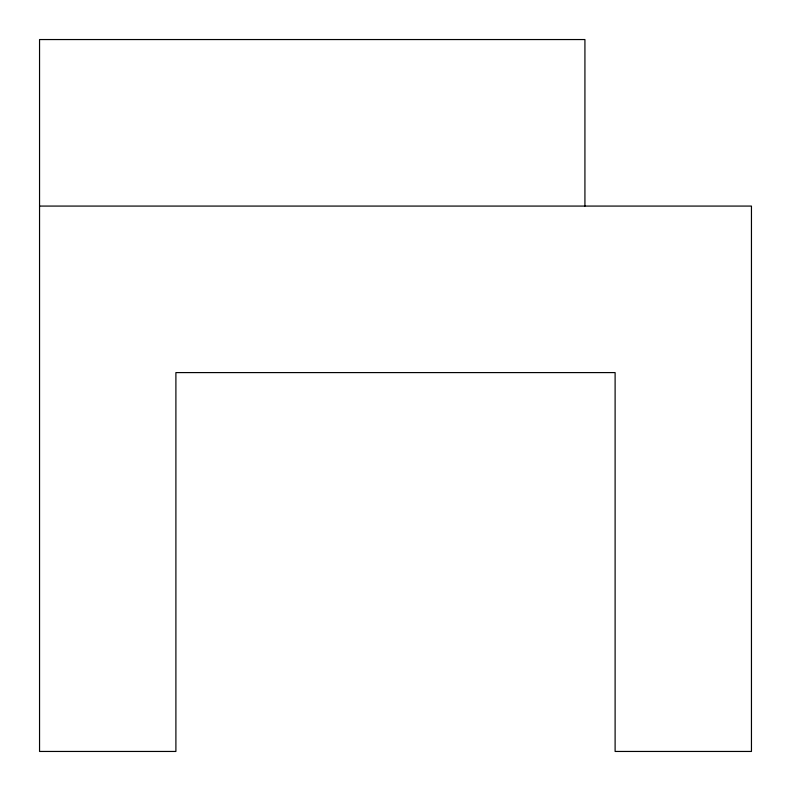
<?xml version="1.0" encoding="UTF-8"?>
<svg xmlns="http://www.w3.org/2000/svg" width="791" height="791" viewBox="0 0 791 791"><rect width="100%" height="100%" fill="white"/><g stroke="black" fill="none" stroke-linecap="round" stroke-linejoin="round"><path stroke-width="1.19" d="M39.55 206.075L751.45 206.075L751.45 751.45L615.111 751.45L615.111 372.591L175.899 372.591L175.899 751.45L39.55 751.45L39.55 39.55L584.925 39.55L584.925 206.075"/></g></svg>
